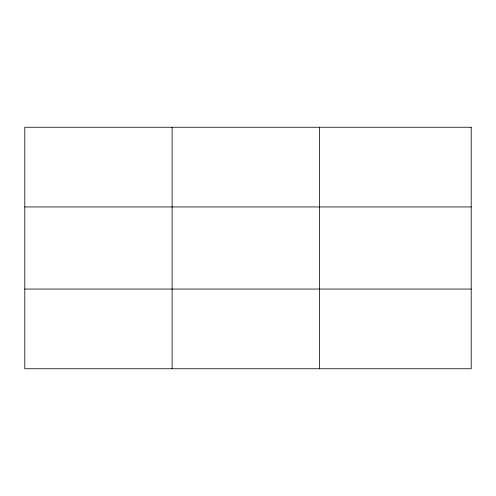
<?xml version="1.0" encoding="UTF-8"?>
<svg xmlns="http://www.w3.org/2000/svg" width="496" height="496" viewBox="0 0 496 496"><rect width="100%" height="100%" fill="white"/><g stroke="black" fill="none" stroke-linecap="round" stroke-linejoin="round"><path stroke-width="0.74" d="M172.112 127.249L172.112 368.751M319.424 127.249L319.424 368.751M24.8 206.944L471.2 206.944M24.8 289.056L471.2 289.056M471.2 127.249L471.2 368.751L24.8 368.751L24.8 127.249L471.2 127.249"/></g></svg>
